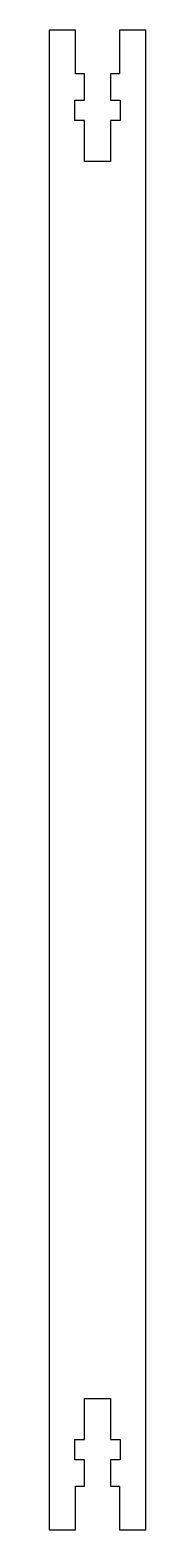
# Model space of a CAD drawing. Header units: millimetres. Extents: x -20 to -9, y 0 to 171.
import ezdxf

# ---------------------------------------------------------------- set-up
doc = ezdxf.new("R2010")
doc.units = ezdxf.units.MM

msp = doc.modelspace()

# ---------------------------------------------------------------- linework, layer by layer
at = {"color": 7, "linetype": 'Continuous', "lineweight": 25}
for p, q in [((-20, 171), (-20, 0)), ((-17, 171), (-20, 171)), ((-17, 166), (-17, 171)), ((-9, 171), (-12, 171)), ((-12, 171), (-12, 166)), ((-9, 0), (-9, 171)), ((-16, 166), (-17, 166)), ((-16, 163), (-16, 166)), ((-12, 166), (-13, 166)), ((-13, 166), (-13, 163)), ((-17.1, 160.7), (-17.1, 163)), ((-17.1, 163), (-16, 163)), ((-13, 163), (-11.9, 163)), ((-11.9, 163), (-11.9, 160.7)), ((-16, 160.7), (-17.1, 160.7)), ((-16, 156), (-16, 160.7)), ((-11.9, 160.7), (-13, 160.7)), ((-13, 160.7), (-13, 156)), ((-13, 156), (-16, 156)), ((-16, 10.3), (-16, 15)), ((-16, 15), (-13, 15)), ((-13, 15), (-13, 10.3)), ((-17.1, 8), (-17.1, 10.3)), ((-17.1, 10.3), (-16, 10.3)), ((-13, 10.3), (-11.9, 10.3)), ((-11.9, 10.3), (-11.9, 8)), ((-16, 8), (-17.1, 8)), ((-16, 5), (-16, 8)), ((-11.9, 8), (-13, 8)), ((-13, 8), (-13, 5)), ((-17, 0), (-17, 5)), ((-17, 5), (-16, 5)), ((-13, 5), (-12, 5)), ((-12, 5), (-12, 0)), ((-20, 0), (-17, 0)), ((-12, 0), (-9, 0))]:
    msp.add_line(p, q, dxfattribs=at)

doc.saveas('drawing.dxf')
